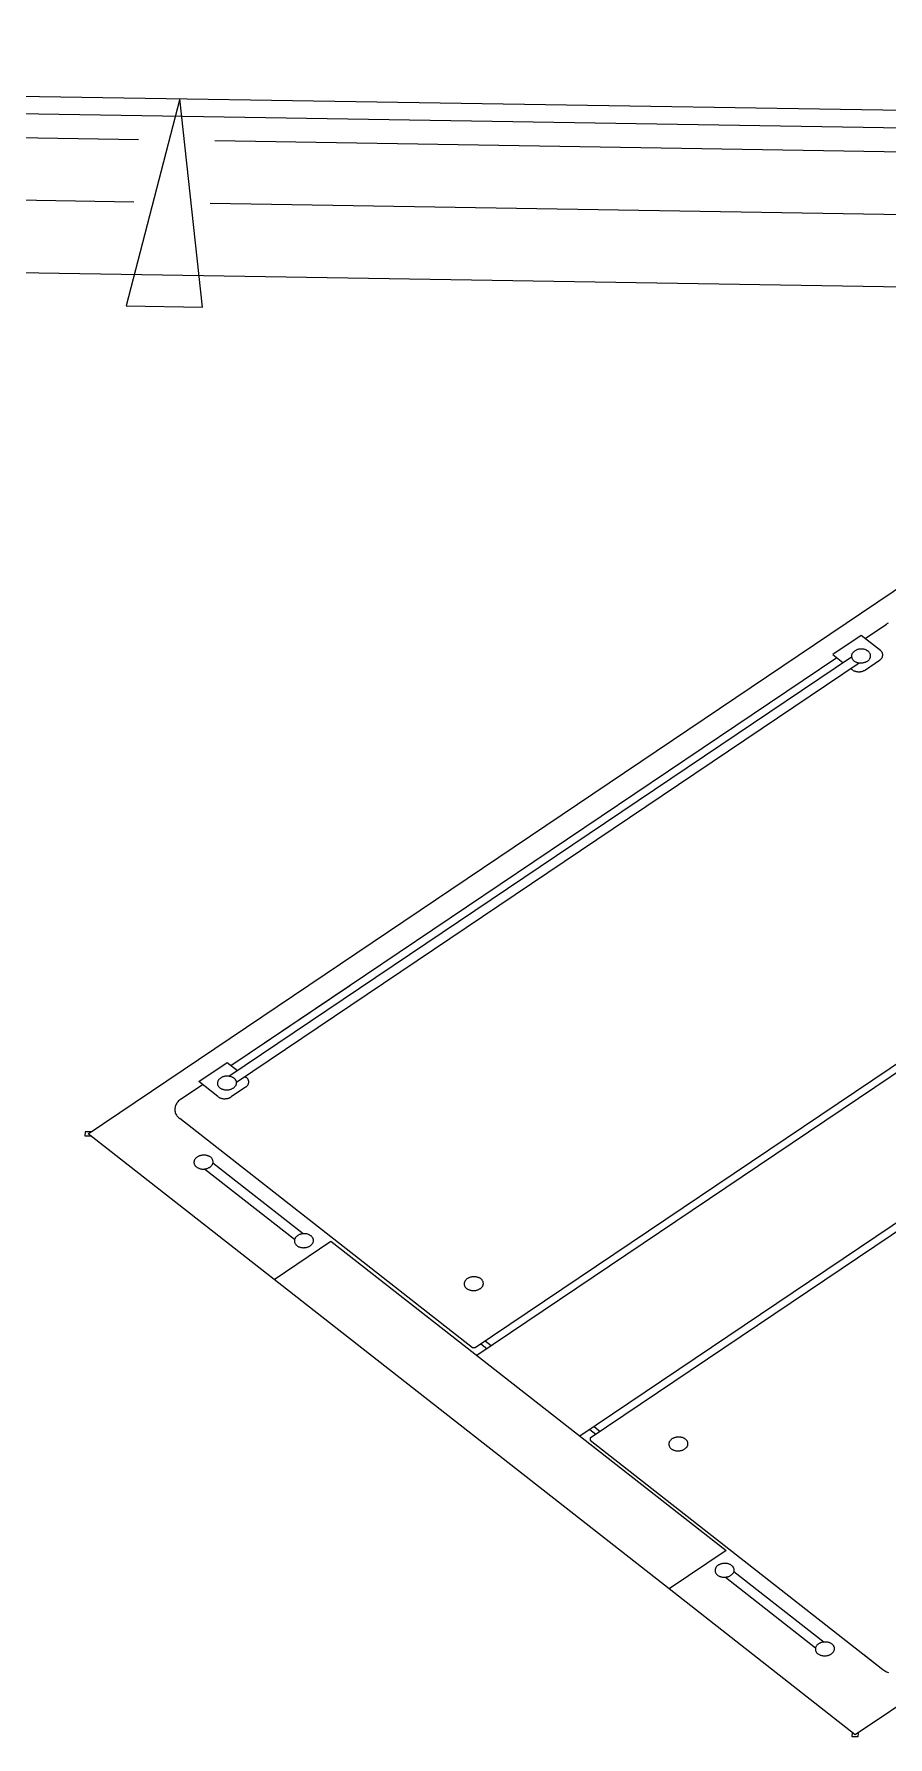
# Model space of a CAD drawing. Extents: x -68 to 264, y 51 to 115.
# Drawn here: x -30.766 to -30.263, y 86.461 to 87.465 of the extents above; entities that cross this region are included whole.
import ezdxf

# ---------------------------------------------------------------- set-up
doc = ezdxf.new("R2010")
doc.units = 0
doc.layers.get('0').update_dxf_attribs({"linetype": 'CONTINUOUS'})

msp = doc.modelspace()

# ---------------------------------------------------------------- linework, layer by layer
for p, q in [((-19.8589, 87.2532), (-33.0659, 87.465)), ((-32.3634, 87.4436), (-19.842, 87.2427)), ((-30.7047, 87.4027), (-32.0652, 87.4245)), ((-30.6804, 87.4268), (-30.7119, 87.3048)), ((-30.6669, 87.3041), (-30.6804, 87.4268)), ((-29.2991, 87.3801), (-30.6597, 87.402)), ((-30.7074, 87.366), (-32.068, 87.3878)), ((-30.6624, 87.3653), (-29.3017, 87.3434)), ((-20.7289, 87.163), (-32.209, 87.3472)), ((-30.7119, 87.3048), (-30.6669, 87.3041)), ((-30.7344, 86.8167), (-30.2317, 87.1554)), ((-30.2765, 87.1087), (-30.2639, 87.1172)), ((-30.2634, 87.1175), (-30.2639, 87.1172)), ((-30.2628, 87.1178), (-30.2634, 87.1175)), ((-30.2787, 87.1105), (-30.2955, 87.0992)), ((-30.2674, 87.1016), (-30.2787, 87.1105)), ((-30.6515, 86.8506), (-30.2844, 87.0979)), ((-30.6502, 86.857), (-30.2932, 87.0974)), ((-30.2955, 87.0992), (-30.2895, 87.0945)), ((-30.2844, 87.0987), (-30.2845, 87.0985)), ((-30.2845, 87.0985), (-30.2845, 87.0982)), ((-30.2845, 87.0982), (-30.2844, 87.0979)), ((-30.2843, 87.0992), (-30.2844, 87.099)), ((-30.2844, 87.099), (-30.2844, 87.0987)), ((-30.2844, 87.0979), (-30.2844, 87.0977)), ((-30.2844, 87.0977), (-30.2843, 87.0974)), ((-30.2842, 87.0995), (-30.2843, 87.0992)), ((-30.2843, 87.0974), (-30.2843, 87.0971)), ((-30.2843, 87.0971), (-30.2841, 87.0969)), ((-30.2841, 87.0998), (-30.2842, 87.0995)), ((-30.2839, 87.1), (-30.2841, 87.0998)), ((-30.2841, 87.0969), (-30.284, 87.0966)), ((-30.284, 87.0966), (-30.2838, 87.0964)), ((-30.2837, 87.1002), (-30.2839, 87.1)), ((-30.2838, 87.0964), (-30.2837, 87.0962)), ((-30.2836, 87.1005), (-30.2837, 87.1002)), ((-30.2837, 87.0962), (-30.2835, 87.0959)), ((-30.2833, 87.1007), (-30.2836, 87.1005)), ((-30.2835, 87.0959), (-30.2833, 87.0957)), ((-30.2831, 87.1009), (-30.2833, 87.1007)), ((-30.2833, 87.0957), (-30.283, 87.0955)), ((-30.2829, 87.1011), (-30.2831, 87.1009)), ((-30.283, 87.0955), (-30.2828, 87.0954)), ((-30.2826, 87.1013), (-30.2829, 87.1011)), ((-30.2823, 87.1015), (-30.2826, 87.1013)), ((-30.282, 87.1017), (-30.2823, 87.1015)), ((-30.2817, 87.1018), (-30.282, 87.1017)), ((-30.2814, 87.1019), (-30.2817, 87.1018)), ((-30.281, 87.1021), (-30.2814, 87.1019)), ((-30.2807, 87.1022), (-30.281, 87.1021)), ((-30.2804, 87.1023), (-30.2807, 87.1022)), ((-30.28, 87.1023), (-30.2804, 87.1023)), ((-30.2796, 87.1024), (-30.28, 87.1023)), ((-30.2793, 87.1024), (-30.2796, 87.1024)), ((-30.2789, 87.1024), (-30.2793, 87.1024)), ((-30.2785, 87.1024), (-30.2789, 87.1024)), ((-30.2782, 87.1024), (-30.2785, 87.1024)), ((-30.2778, 87.1024), (-30.2782, 87.1024)), ((-30.2774, 87.1023), (-30.2778, 87.1024)), ((-30.2771, 87.1023), (-30.2774, 87.1023)), ((-30.2767, 87.1022), (-30.2771, 87.1023)), ((-30.2764, 87.1021), (-30.2767, 87.1022)), ((-30.2761, 87.102), (-30.2764, 87.1021)), ((-30.2762, 87.0902), (-30.2679, 87.0959)), ((-30.2758, 87.1019), (-30.2761, 87.102)), ((-30.2755, 87.1017), (-30.2758, 87.1019)), ((-30.2752, 87.1015), (-30.2755, 87.1017)), ((-30.2749, 87.1014), (-30.2752, 87.1015)), ((-30.2751, 87.0954), (-30.2748, 87.0956)), ((-30.2746, 87.1012), (-30.2749, 87.1014)), ((-30.2748, 87.0956), (-30.2745, 87.0958)), ((-30.2744, 87.101), (-30.2746, 87.1012)), ((-30.2745, 87.0958), (-30.2743, 87.096)), ((-30.2742, 87.1008), (-30.2744, 87.101)), ((-30.2743, 87.096), (-30.2741, 87.0962)), ((-30.274, 87.1006), (-30.2742, 87.1008)), ((-30.2741, 87.0962), (-30.2739, 87.0965)), ((-30.2738, 87.1003), (-30.274, 87.1006)), ((-30.2739, 87.0965), (-30.2737, 87.0967)), ((-30.2737, 87.1001), (-30.2738, 87.1003)), ((-30.2735, 87.0998), (-30.2737, 87.1001)), ((-30.2737, 87.0967), (-30.2736, 87.097)), ((-30.2736, 87.097), (-30.2735, 87.0972)), ((-30.2734, 87.0996), (-30.2735, 87.0998)), ((-30.2735, 87.0972), (-30.2734, 87.0975)), ((-30.2733, 87.0993), (-30.2734, 87.0996)), ((-30.2734, 87.0975), (-30.2733, 87.0977)), ((-30.2733, 87.0991), (-30.2733, 87.0993)), ((-30.2732, 87.0988), (-30.2733, 87.0991)), ((-30.2733, 87.0977), (-30.2732, 87.098)), ((-30.2732, 87.0985), (-30.2732, 87.0988)), ((-30.2732, 87.0983), (-30.2732, 87.0985)), ((-30.2732, 87.098), (-30.2732, 87.0983)), ((-30.2679, 87.0959), (-30.2676, 87.0961)), ((-30.2676, 87.0961), (-30.2674, 87.0963)), ((-30.2672, 87.1015), (-30.2674, 87.1016)), ((-30.2674, 87.0963), (-30.2671, 87.0965)), ((-30.267, 87.1013), (-30.2672, 87.1015)), ((-30.2671, 87.0965), (-30.2669, 87.0967)), ((-30.2668, 87.101), (-30.267, 87.1013)), ((-30.2669, 87.0967), (-30.2668, 87.0969)), ((-30.2666, 87.1008), (-30.2668, 87.101)), ((-30.2668, 87.0969), (-30.2666, 87.0971)), ((-30.2665, 87.1006), (-30.2666, 87.1008)), ((-30.2666, 87.0971), (-30.2664, 87.0974)), ((-30.2663, 87.1004), (-30.2665, 87.1006)), ((-30.2664, 87.0974), (-30.2663, 87.0976)), ((-30.2662, 87.1001), (-30.2663, 87.1004)), ((-30.2663, 87.0976), (-30.2662, 87.0978)), ((-30.2661, 87.0999), (-30.2662, 87.1001)), ((-30.2662, 87.0978), (-30.2661, 87.0981)), ((-30.2661, 87.0996), (-30.2661, 87.0999)), ((-30.266, 87.0994), (-30.2661, 87.0996)), ((-30.2661, 87.0984), (-30.266, 87.0986)), ((-30.2661, 87.0981), (-30.2661, 87.0984)), ((-30.266, 87.0991), (-30.266, 87.0994)), ((-30.266, 87.0989), (-30.266, 87.0991)), ((-30.266, 87.0986), (-30.266, 87.0989)), ((-30.6469, 86.8471), (-30.2799, 87.0943)), ((-30.2849, 87.0909), (-30.2842, 87.0904)), ((-30.2842, 87.0904), (-30.2839, 87.0902)), ((-30.2839, 87.0902), (-30.2837, 87.09)), ((-30.2837, 87.09), (-30.2834, 87.0899)), ((-30.2834, 87.0899), (-30.2831, 87.0897)), ((-30.2831, 87.0897), (-30.2828, 87.0896)), ((-30.2828, 87.0954), (-30.2825, 87.0952)), ((-30.2828, 87.0896), (-30.2825, 87.0895)), ((-30.2825, 87.0952), (-30.2822, 87.095)), ((-30.2825, 87.0895), (-30.2822, 87.0894)), ((-30.2822, 87.095), (-30.2819, 87.0949)), ((-30.2822, 87.0894), (-30.2819, 87.0893)), ((-30.2819, 87.0949), (-30.2816, 87.0947)), ((-30.2819, 87.0893), (-30.2815, 87.0892)), ((-30.2816, 87.0947), (-30.2813, 87.0946)), ((-30.2815, 87.0892), (-30.2812, 87.0892)), ((-30.2813, 87.0946), (-30.2809, 87.0945)), ((-30.2812, 87.0892), (-30.2808, 87.0891)), ((-30.2809, 87.0945), (-30.2806, 87.0944)), ((-30.2808, 87.0891), (-30.2805, 87.0891)), ((-30.2806, 87.0944), (-30.2802, 87.0944)), ((-30.2805, 87.0891), (-30.2801, 87.0891)), ((-30.2802, 87.0944), (-30.2799, 87.0943)), ((-30.2801, 87.0891), (-30.2798, 87.0891)), ((-30.2799, 87.0943), (-30.2795, 87.0943)), ((-30.2798, 87.0891), (-30.2794, 87.0891)), ((-30.2795, 87.0943), (-30.2791, 87.0943)), ((-30.2794, 87.0891), (-30.2791, 87.0892)), ((-30.2791, 87.0943), (-30.2788, 87.0943)), ((-30.2791, 87.0892), (-30.2787, 87.0892)), ((-30.2788, 87.0943), (-30.2784, 87.0943)), ((-30.2787, 87.0892), (-30.2784, 87.0893)), ((-30.2784, 87.0943), (-30.278, 87.0943)), ((-30.2784, 87.0893), (-30.278, 87.0894)), ((-30.278, 87.0943), (-30.2777, 87.0944)), ((-30.278, 87.0894), (-30.2777, 87.0895)), ((-30.2777, 87.0944), (-30.2773, 87.0945)), ((-30.2777, 87.0895), (-30.2774, 87.0896)), ((-30.2774, 87.0896), (-30.2771, 87.0898)), ((-30.2773, 87.0945), (-30.277, 87.0946)), ((-30.2771, 87.0898), (-30.2768, 87.0899)), ((-30.277, 87.0946), (-30.2766, 87.0947)), ((-30.2768, 87.0899), (-30.2765, 87.0901)), ((-30.2766, 87.0947), (-30.2763, 87.0948)), ((-30.2765, 87.0901), (-30.2762, 87.0902)), ((-30.2763, 87.0948), (-30.276, 87.0949)), ((-30.276, 87.0949), (-30.2756, 87.0951)), ((-30.2756, 87.0951), (-30.2753, 87.0952)), ((-30.2753, 87.0952), (-30.2751, 87.0954)), ((-30.0756, 86.9807), (-30.5063, 86.6904)), ((-30.0695, 86.9796), (-30.5052, 86.6859)), ((-30.0088, 86.9321), (-30.4445, 86.6384)), ((-30.0077, 86.9276), (-30.4384, 86.6373)), ((-30.6502, 86.857), (-30.5802, 86.9041)), ((-30.6692, 86.8474), (-30.6525, 86.8587)), ((-30.6525, 86.8587), (-30.6464, 86.854)), ((-30.6795, 86.8372), (-30.667, 86.8457)), ((-30.6579, 86.8386), (-30.6692, 86.8474)), ((-30.6581, 86.8469), (-30.6582, 86.8467)), ((-30.6582, 86.8467), (-30.6582, 86.8464)), ((-30.6582, 86.8464), (-30.6582, 86.8461)), ((-30.6582, 86.8461), (-30.6581, 86.8459)), ((-30.658, 86.8475), (-30.6581, 86.8472)), ((-30.6581, 86.8472), (-30.6581, 86.8469)), ((-30.6581, 86.8459), (-30.6581, 86.8456)), ((-30.6581, 86.8456), (-30.658, 86.8454)), ((-30.6579, 86.8477), (-30.658, 86.8475)), ((-30.658, 86.8454), (-30.6579, 86.8451)), ((-30.6578, 86.848), (-30.6579, 86.8477)), ((-30.6579, 86.8451), (-30.6577, 86.8449)), ((-30.6576, 86.8482), (-30.6578, 86.848)), ((-30.6577, 86.8449), (-30.6576, 86.8446)), ((-30.6575, 86.8485), (-30.6576, 86.8482)), ((-30.6576, 86.8446), (-30.6574, 86.8444)), ((-30.6573, 86.8487), (-30.6575, 86.8485)), ((-30.6571, 86.8489), (-30.6573, 86.8487)), ((-30.6568, 86.8491), (-30.6571, 86.8489)), ((-30.6566, 86.8493), (-30.6568, 86.8491)), ((-30.6563, 86.8495), (-30.6566, 86.8493)), ((-30.656, 86.8497), (-30.6563, 86.8495)), ((-30.6557, 86.8499), (-30.656, 86.8497)), ((-30.6554, 86.85), (-30.6557, 86.8499)), ((-30.6551, 86.8502), (-30.6554, 86.85)), ((-30.6548, 86.8503), (-30.6551, 86.8502)), ((-30.6544, 86.8504), (-30.6548, 86.8503)), ((-30.6541, 86.8505), (-30.6544, 86.8504)), ((-30.6537, 86.8506), (-30.6541, 86.8505)), ((-30.6534, 86.8506), (-30.6537, 86.8506)), ((-30.653, 86.8506), (-30.6534, 86.8506)), ((-30.6526, 86.8507), (-30.653, 86.8506)), ((-30.6522, 86.8507), (-30.6526, 86.8507)), ((-30.6519, 86.8507), (-30.6522, 86.8507)), ((-30.6515, 86.8506), (-30.6519, 86.8507)), ((-30.6512, 86.8506), (-30.6515, 86.8506)), ((-30.6508, 86.8505), (-30.6512, 86.8506)), ((-30.6505, 86.8504), (-30.6508, 86.8505)), ((-30.6501, 86.8503), (-30.6505, 86.8504)), ((-30.6498, 86.8502), (-30.6501, 86.8503)), ((-30.6495, 86.8501), (-30.6498, 86.8502)), ((-30.6492, 86.8499), (-30.6495, 86.8501)), ((-30.6489, 86.8498), (-30.6492, 86.8499)), ((-30.6486, 86.8496), (-30.6489, 86.8498)), ((-30.6484, 86.8494), (-30.6486, 86.8496)), ((-30.6481, 86.8492), (-30.6484, 86.8494)), ((-30.6479, 86.849), (-30.6481, 86.8492)), ((-30.6477, 86.8488), (-30.6479, 86.849)), ((-30.6478, 86.8445), (-30.6476, 86.8447)), ((-30.6475, 86.8486), (-30.6477, 86.8488)), ((-30.6476, 86.8447), (-30.6475, 86.8449)), ((-30.6474, 86.8483), (-30.6475, 86.8486)), ((-30.6475, 86.8449), (-30.6473, 86.8452)), ((-30.6472, 86.8481), (-30.6474, 86.8483)), ((-30.6473, 86.8452), (-30.6472, 86.8454)), ((-30.6471, 86.8478), (-30.6472, 86.8481)), ((-30.6472, 86.8454), (-30.6471, 86.8457)), ((-30.647, 86.8476), (-30.6471, 86.8478)), ((-30.6471, 86.8457), (-30.647, 86.846)), ((-30.647, 86.8473), (-30.647, 86.8476)), ((-30.6469, 86.847), (-30.647, 86.8473)), ((-30.647, 86.8462), (-30.6469, 86.8465)), ((-30.647, 86.846), (-30.647, 86.8462)), ((-30.6469, 86.8468), (-30.6469, 86.847)), ((-30.6469, 86.8465), (-30.6469, 86.8468)), ((-30.6419, 86.8505), (-30.6412, 86.8499)), ((-30.6409, 86.8497), (-30.6412, 86.8499)), ((-30.6411, 86.8445), (-30.6409, 86.8447)), ((-30.6407, 86.8495), (-30.6409, 86.8497)), ((-30.6409, 86.8447), (-30.6407, 86.8449)), ((-30.6405, 86.8493), (-30.6407, 86.8495)), ((-30.6407, 86.8449), (-30.6405, 86.8451)), ((-30.6403, 86.8491), (-30.6405, 86.8493)), ((-30.6405, 86.8451), (-30.6403, 86.8453)), ((-30.6402, 86.8488), (-30.6403, 86.8491)), ((-30.6403, 86.8453), (-30.6402, 86.8456)), ((-30.6401, 86.8486), (-30.6402, 86.8488)), ((-30.6402, 86.8456), (-30.64, 86.8458)), ((-30.6399, 86.8483), (-30.6401, 86.8486)), ((-30.64, 86.8458), (-30.6399, 86.8461)), ((-30.6399, 86.8481), (-30.6399, 86.8483)), ((-30.6398, 86.8479), (-30.6399, 86.8481)), ((-30.6399, 86.8461), (-30.6398, 86.8463)), ((-30.6397, 86.8476), (-30.6398, 86.8479)), ((-30.6398, 86.8466), (-30.6397, 86.8468)), ((-30.6398, 86.8463), (-30.6398, 86.8466)), ((-30.6397, 86.8473), (-30.6397, 86.8476)), ((-30.6397, 86.8471), (-30.6397, 86.8473)), ((-30.6397, 86.8468), (-30.6397, 86.8471)), ((-30.6821, 86.8347), (-30.6824, 86.8342)), ((-30.6818, 86.8352), (-30.6821, 86.8347)), ((-30.6814, 86.8356), (-30.6818, 86.8352)), ((-30.681, 86.836), (-30.6814, 86.8356)), ((-30.6805, 86.8364), (-30.681, 86.836)), ((-30.68, 86.8368), (-30.6805, 86.8364)), ((-30.6795, 86.8372), (-30.68, 86.8368)), ((-30.6579, 86.8386), (-30.6577, 86.8384)), ((-30.6577, 86.8384), (-30.6574, 86.8382)), ((-30.6574, 86.8444), (-30.6572, 86.8442)), ((-30.6574, 86.8382), (-30.6571, 86.8381)), ((-30.6572, 86.8442), (-30.657, 86.844)), ((-30.6571, 86.8381), (-30.6569, 86.8379)), ((-30.657, 86.844), (-30.6567, 86.8438)), ((-30.6569, 86.8379), (-30.6565, 86.8378)), ((-30.6567, 86.8438), (-30.6565, 86.8436)), ((-30.6565, 86.8436), (-30.6562, 86.8434)), ((-30.6565, 86.8378), (-30.6562, 86.8377)), ((-30.6562, 86.8434), (-30.6559, 86.8432)), ((-30.6562, 86.8377), (-30.6559, 86.8376)), ((-30.6559, 86.8432), (-30.6556, 86.8431)), ((-30.6559, 86.8376), (-30.6556, 86.8375)), ((-30.6556, 86.8431), (-30.6553, 86.843)), ((-30.6556, 86.8375), (-30.6552, 86.8374)), ((-30.6553, 86.843), (-30.655, 86.8429)), ((-30.6552, 86.8374), (-30.6549, 86.8374)), ((-30.655, 86.8429), (-30.6546, 86.8428)), ((-30.6549, 86.8374), (-30.6546, 86.8373)), ((-30.6546, 86.8428), (-30.6543, 86.8427)), ((-30.6546, 86.8373), (-30.6542, 86.8373)), ((-30.6543, 86.8427), (-30.6539, 86.8426)), ((-30.6542, 86.8373), (-30.6539, 86.8373)), ((-30.6539, 86.8426), (-30.6536, 86.8426)), ((-30.6539, 86.8373), (-30.6535, 86.8373)), ((-30.6536, 86.8426), (-30.6532, 86.8425)), ((-30.6535, 86.8373), (-30.6531, 86.8374)), ((-30.6532, 86.8425), (-30.6528, 86.8425)), ((-30.6531, 86.8374), (-30.6528, 86.8374)), ((-30.6528, 86.8425), (-30.6525, 86.8425)), ((-30.6528, 86.8374), (-30.6524, 86.8375)), ((-30.6525, 86.8425), (-30.6521, 86.8425)), ((-30.6524, 86.8375), (-30.6521, 86.8375)), ((-30.6521, 86.8425), (-30.6517, 86.8426)), ((-30.6521, 86.8375), (-30.6518, 86.8376)), ((-30.6518, 86.8376), (-30.6514, 86.8377)), ((-30.6517, 86.8426), (-30.6514, 86.8426)), ((-30.6514, 86.8426), (-30.651, 86.8427)), ((-30.6514, 86.8377), (-30.6511, 86.8378)), ((-30.6511, 86.8378), (-30.6508, 86.838)), ((-30.651, 86.8427), (-30.6507, 86.8428)), ((-30.6508, 86.838), (-30.6505, 86.8381)), ((-30.6507, 86.8428), (-30.6503, 86.8429)), ((-30.6505, 86.8381), (-30.6502, 86.8383)), ((-30.6503, 86.8429), (-30.65, 86.843)), ((-30.6502, 86.8383), (-30.65, 86.8385)), ((-30.6416, 86.8441), (-30.65, 86.8385)), ((-30.65, 86.843), (-30.6497, 86.8431)), ((-30.6497, 86.8431), (-30.6494, 86.8433)), ((-30.6494, 86.8433), (-30.6491, 86.8435)), ((-30.6491, 86.8435), (-30.6488, 86.8436)), ((-30.6488, 86.8436), (-30.6485, 86.8438)), ((-30.6485, 86.8438), (-30.6483, 86.844)), ((-30.6483, 86.844), (-30.648, 86.8442)), ((-30.648, 86.8442), (-30.6478, 86.8445)), ((-30.6416, 86.8441), (-30.6413, 86.8443)), ((-30.6413, 86.8443), (-30.6411, 86.8445)), ((-30.6832, 86.8317), (-30.6833, 86.8312)), ((-30.6833, 86.8312), (-30.6833, 86.8307)), ((-30.6833, 86.8307), (-30.6832, 86.8302)), ((-30.6831, 86.8322), (-30.6832, 86.8317)), ((-30.6832, 86.8302), (-30.6831, 86.8297)), ((-30.683, 86.8327), (-30.6831, 86.8322)), ((-30.6831, 86.8297), (-30.683, 86.8292)), ((-30.6828, 86.8332), (-30.683, 86.8327)), ((-30.683, 86.8292), (-30.6828, 86.8287)), ((-30.6826, 86.8337), (-30.6828, 86.8332)), ((-30.6828, 86.8287), (-30.6826, 86.8282)), ((-30.6824, 86.8342), (-30.6826, 86.8337)), ((-30.6826, 86.8282), (-30.6823, 86.8277)), ((-30.6823, 86.8277), (-30.682, 86.8273)), ((-30.682, 86.8273), (-30.6816, 86.8268)), ((-30.6816, 86.8268), (-30.6813, 86.8264)), ((-30.6813, 86.8264), (-30.6808, 86.826)), ((-30.6808, 86.826), (-30.6804, 86.8256)), ((-30.5079, 86.6904), (-30.6804, 86.8256)), ((-30.736, 86.8179), (-30.7362, 86.8155)), ((-30.7362, 86.8155), (-30.7328, 86.8154)), ((-30.7326, 86.8179), (-30.736, 86.8179)), ((-30.6248, 86.7308), (-30.7344, 86.8167)), ((-30.6719, 86.8003), (-30.672, 86.8001)), ((-30.672, 86.8001), (-30.672, 86.7998)), ((-30.672, 86.7998), (-30.672, 86.7995)), ((-30.672, 86.7995), (-30.6719, 86.7993)), ((-30.6718, 86.8009), (-30.6719, 86.8006)), ((-30.6719, 86.8006), (-30.6719, 86.8003)), ((-30.6719, 86.7993), (-30.6719, 86.799)), ((-30.6719, 86.799), (-30.6718, 86.7987)), ((-30.6717, 86.8011), (-30.6718, 86.8009)), ((-30.6718, 86.7987), (-30.6717, 86.7985)), ((-30.6716, 86.8014), (-30.6717, 86.8011)), ((-30.6717, 86.7985), (-30.6715, 86.7982)), ((-30.6714, 86.8016), (-30.6716, 86.8014)), ((-30.6715, 86.7982), (-30.6714, 86.798)), ((-30.6713, 86.8019), (-30.6714, 86.8016)), ((-30.6714, 86.798), (-30.6712, 86.7978)), ((-30.6711, 86.8021), (-30.6713, 86.8019)), ((-30.6712, 86.7978), (-30.671, 86.7976)), ((-30.6708, 86.8023), (-30.6711, 86.8021)), ((-30.671, 86.7976), (-30.6708, 86.7973)), ((-30.6706, 86.8025), (-30.6708, 86.8023)), ((-30.6708, 86.7973), (-30.6705, 86.7972)), ((-30.6704, 86.8027), (-30.6706, 86.8025)), ((-30.6705, 86.7972), (-30.6703, 86.797)), ((-30.6701, 86.8029), (-30.6704, 86.8027)), ((-30.6703, 86.797), (-30.67, 86.7968)), ((-30.6698, 86.8031), (-30.6701, 86.8029)), ((-30.67, 86.7968), (-30.6697, 86.7966)), ((-30.6695, 86.8033), (-30.6698, 86.8031)), ((-30.6697, 86.7966), (-30.6694, 86.7965)), ((-30.6692, 86.8034), (-30.6695, 86.8033)), ((-30.6694, 86.7965), (-30.6691, 86.7964)), ((-30.6689, 86.8036), (-30.6692, 86.8034)), ((-30.6691, 86.7964), (-30.6688, 86.7962)), ((-30.6686, 86.8037), (-30.6689, 86.8036)), ((-30.6688, 86.7962), (-30.6684, 86.7961)), ((-30.6682, 86.8038), (-30.6686, 86.8037)), ((-30.6684, 86.7961), (-30.6681, 86.7961)), ((-30.6679, 86.8039), (-30.6682, 86.8038)), ((-30.6681, 86.7961), (-30.6677, 86.796)), ((-30.6675, 86.8039), (-30.6679, 86.8039)), ((-30.6677, 86.796), (-30.6674, 86.7959)), ((-30.6671, 86.804), (-30.6675, 86.8039)), ((-30.6674, 86.7959), (-30.667, 86.7959)), ((-30.6668, 86.804), (-30.6671, 86.804)), ((-30.667, 86.7959), (-30.6666, 86.7959)), ((-30.6664, 86.8041), (-30.6668, 86.804)), ((-30.6666, 86.7959), (-30.6663, 86.7959)), ((-30.666, 86.8041), (-30.6664, 86.8041)), ((-30.6663, 86.7959), (-30.6659, 86.7959)), ((-30.6657, 86.804), (-30.666, 86.8041)), ((-30.6659, 86.7959), (-30.6655, 86.796)), ((-30.6127, 86.7543), (-30.6658, 86.7959)), ((-30.6653, 86.804), (-30.6657, 86.804)), ((-30.6655, 86.796), (-30.6652, 86.796)), ((-30.6649, 86.804), (-30.6653, 86.804)), ((-30.6652, 86.796), (-30.6648, 86.7961)), ((-30.6646, 86.8039), (-30.6649, 86.804)), ((-30.6648, 86.7961), (-30.6645, 86.7962)), ((-30.6642, 86.8038), (-30.6646, 86.8039)), ((-30.6645, 86.7962), (-30.6641, 86.7963)), ((-30.6639, 86.8037), (-30.6642, 86.8038)), ((-30.6641, 86.7963), (-30.6638, 86.7964)), ((-30.6636, 86.8036), (-30.6639, 86.8037)), ((-30.6638, 86.7964), (-30.6635, 86.7965)), ((-30.6633, 86.8035), (-30.6636, 86.8036)), ((-30.6635, 86.7965), (-30.6632, 86.7967)), ((-30.663, 86.8033), (-30.6633, 86.8035)), ((-30.6632, 86.7967), (-30.6629, 86.7968)), ((-30.6627, 86.8032), (-30.663, 86.8033)), ((-30.6629, 86.7968), (-30.6626, 86.797)), ((-30.6624, 86.803), (-30.6627, 86.8032)), ((-30.6626, 86.797), (-30.6623, 86.7972)), ((-30.6621, 86.8028), (-30.6624, 86.803)), ((-30.6623, 86.7972), (-30.6621, 86.7974)), ((-30.6619, 86.8026), (-30.6621, 86.8028)), ((-30.6621, 86.7974), (-30.6618, 86.7976)), ((-30.6617, 86.8024), (-30.6619, 86.8026)), ((-30.6618, 86.7976), (-30.6616, 86.7979)), ((-30.6615, 86.8022), (-30.6617, 86.8024)), ((-30.6616, 86.7979), (-30.6614, 86.7981)), ((-30.6613, 86.8019), (-30.6615, 86.8022)), ((-30.6614, 86.7981), (-30.6613, 86.7983)), ((-30.6612, 86.8017), (-30.6613, 86.8019)), ((-30.6613, 86.7983), (-30.6611, 86.7986)), ((-30.661, 86.8015), (-30.6612, 86.8017)), ((-30.6611, 86.7986), (-30.661, 86.7988)), ((-30.6609, 86.8012), (-30.661, 86.8015)), ((-30.661, 86.7988), (-30.6609, 86.7991)), ((-30.6608, 86.8009), (-30.6609, 86.8012)), ((-30.6609, 86.7991), (-30.6608, 86.7994)), ((-30.6608, 86.8007), (-30.6608, 86.8009)), ((-30.6607, 86.8004), (-30.6608, 86.8007)), ((-30.6608, 86.7994), (-30.6607, 86.7996)), ((-30.6077, 86.7577), (-30.6608, 86.7993)), ((-30.6607, 86.8002), (-30.6607, 86.8004)), ((-30.6607, 86.7999), (-30.6607, 86.8002)), ((-30.6607, 86.7996), (-30.6607, 86.7999)), ((-29.7795, 86.8013), (-30.2823, 86.4623)), ((-30.6127, 86.7543), (-30.6128, 86.754)), ((-30.6126, 86.7548), (-30.6127, 86.7545)), ((-30.6127, 86.7545), (-30.6127, 86.7543)), ((-30.6124, 86.755), (-30.6126, 86.7548)), ((-30.6123, 86.7553), (-30.6124, 86.755)), ((-30.6121, 86.7555), (-30.6123, 86.7553)), ((-30.6119, 86.7558), (-30.6121, 86.7555)), ((-30.6117, 86.756), (-30.6119, 86.7558)), ((-30.6115, 86.7562), (-30.6117, 86.756)), ((-30.6112, 86.7564), (-30.6115, 86.7562)), ((-30.611, 86.7566), (-30.6112, 86.7564)), ((-30.6107, 86.7568), (-30.611, 86.7566)), ((-30.6104, 86.7569), (-30.6107, 86.7568)), ((-30.6101, 86.7571), (-30.6104, 86.7569)), ((-30.6098, 86.7572), (-30.6101, 86.7571)), ((-30.6094, 86.7573), (-30.6098, 86.7572)), ((-30.6091, 86.7574), (-30.6094, 86.7573)), ((-30.6087, 86.7575), (-30.6091, 86.7574)), ((-30.6084, 86.7576), (-30.6087, 86.7575)), ((-30.608, 86.7577), (-30.6084, 86.7576)), ((-30.6076, 86.7577), (-30.608, 86.7577)), ((-30.6073, 86.7577), (-30.6076, 86.7577)), ((-30.6069, 86.7577), (-30.6073, 86.7577)), ((-30.6065, 86.7577), (-30.6069, 86.7577)), ((-30.6062, 86.7577), (-30.6065, 86.7577)), ((-30.6058, 86.7576), (-30.6062, 86.7577)), ((-30.6055, 86.7576), (-30.6058, 86.7576)), ((-30.6051, 86.7575), (-30.6055, 86.7576)), ((-30.6048, 86.7574), (-30.6051, 86.7575)), ((-30.6044, 86.7573), (-30.6048, 86.7574)), ((-30.6041, 86.7571), (-30.6044, 86.7573)), ((-30.6038, 86.757), (-30.6041, 86.7571)), ((-30.6035, 86.7568), (-30.6038, 86.757)), ((-30.6033, 86.7566), (-30.6035, 86.7568)), ((-30.603, 86.7565), (-30.6033, 86.7566)), ((-30.6028, 86.7563), (-30.603, 86.7565)), ((-30.6026, 86.756), (-30.6028, 86.7563)), ((-30.6024, 86.7558), (-30.6026, 86.756)), ((-30.6022, 86.7556), (-30.6024, 86.7558)), ((-30.602, 86.7554), (-30.6022, 86.7556)), ((-30.6019, 86.7551), (-30.602, 86.7554)), ((-30.6018, 86.7549), (-30.6019, 86.7551)), ((-30.6017, 86.7546), (-30.6018, 86.7549)), ((-30.6016, 86.7543), (-30.6017, 86.7546)), ((-30.6016, 86.7541), (-30.6016, 86.7543)), ((-30.6248, 86.7308), (-30.5913, 86.7534)), ((-30.6128, 86.754), (-30.6128, 86.7537)), ((-30.6128, 86.7537), (-30.6128, 86.7535)), ((-30.6128, 86.7535), (-30.6128, 86.7532)), ((-30.6128, 86.7532), (-30.6128, 86.7529)), ((-30.6128, 86.7529), (-30.6127, 86.7527)), ((-30.6127, 86.7527), (-30.6126, 86.7524)), ((-30.6126, 86.7524), (-30.6125, 86.7522)), ((-30.6125, 86.7522), (-30.6124, 86.7519)), ((-30.6124, 86.7519), (-30.6122, 86.7517)), ((-30.6122, 86.7517), (-30.612, 86.7514)), ((-30.612, 86.7514), (-30.6119, 86.7512)), ((-30.6119, 86.7512), (-30.6116, 86.751)), ((-30.6116, 86.751), (-30.6114, 86.7508)), ((-30.6114, 86.7508), (-30.6111, 86.7506)), ((-30.6111, 86.7506), (-30.6109, 86.7504)), ((-30.6109, 86.7504), (-30.6106, 86.7503)), ((-30.6106, 86.7503), (-30.6103, 86.7501)), ((-30.6103, 86.7501), (-30.61, 86.75)), ((-30.61, 86.75), (-30.6096, 86.7499)), ((-30.6096, 86.7499), (-30.6093, 86.7498)), ((-30.6093, 86.7498), (-30.6089, 86.7497)), ((-30.6089, 86.7497), (-30.6086, 86.7496)), ((-30.6086, 86.7496), (-30.6082, 86.7496)), ((-30.6082, 86.7496), (-30.6079, 86.7496)), ((-30.6079, 86.7496), (-30.6075, 86.7495)), ((-30.6075, 86.7495), (-30.6071, 86.7495)), ((-30.6071, 86.7495), (-30.6068, 86.7496)), ((-30.6068, 86.7496), (-30.6064, 86.7496)), ((-30.6064, 86.7496), (-30.606, 86.7497)), ((-30.606, 86.7497), (-30.6057, 86.7497)), ((-30.6057, 86.7497), (-30.6053, 86.7498)), ((-30.6053, 86.7498), (-30.605, 86.7499)), ((-30.605, 86.7499), (-30.6046, 86.75)), ((-30.6046, 86.75), (-30.6043, 86.7502)), ((-30.6043, 86.7502), (-30.604, 86.7503)), ((-30.604, 86.7503), (-30.6037, 86.7505)), ((-30.6037, 86.7505), (-30.6034, 86.7507)), ((-30.6034, 86.7507), (-30.6032, 86.7509)), ((-30.6032, 86.7509), (-30.6029, 86.7511)), ((-30.6029, 86.7511), (-30.6027, 86.7513)), ((-30.6027, 86.7513), (-30.6025, 86.7515)), ((-30.6025, 86.7515), (-30.6023, 86.7517)), ((-30.6023, 86.7517), (-30.6021, 86.752)), ((-30.6021, 86.752), (-30.602, 86.7522)), ((-30.602, 86.7522), (-30.6018, 86.7525)), ((-30.6018, 86.7525), (-30.6017, 86.7527)), ((-30.6017, 86.753), (-30.6016, 86.7533)), ((-30.6017, 86.7527), (-30.6017, 86.753)), ((-30.6016, 86.7538), (-30.6016, 86.7541)), ((-30.6016, 86.7535), (-30.6016, 86.7538)), ((-30.6016, 86.7533), (-30.6016, 86.7535)), ((-30.5913, 86.7534), (-30.3584, 86.5709)), ((-30.392, 86.5483), (-30.6248, 86.7308)), ((-30.5126, 86.7289), (-30.5127, 86.7287)), ((-30.5127, 86.7287), (-30.5127, 86.7284)), ((-30.5127, 86.7284), (-30.5127, 86.7281)), ((-30.5127, 86.7281), (-30.5127, 86.7279)), ((-30.5127, 86.7279), (-30.5127, 86.7276)), ((-30.5127, 86.7276), (-30.5126, 86.7273)), ((-30.5125, 86.7292), (-30.5126, 86.7289)), ((-30.5126, 86.7273), (-30.5125, 86.7271)), ((-30.5124, 86.7295), (-30.5125, 86.7292)), ((-30.5125, 86.7271), (-30.5124, 86.7268)), ((-30.5123, 86.7297), (-30.5124, 86.7295)), ((-30.5124, 86.7268), (-30.5123, 86.7266)), ((-30.5122, 86.73), (-30.5123, 86.7297)), ((-30.5123, 86.7266), (-30.5121, 86.7263)), ((-30.512, 86.7302), (-30.5122, 86.73)), ((-30.5121, 86.7263), (-30.5119, 86.7261)), ((-30.5118, 86.7304), (-30.512, 86.7302)), ((-30.5119, 86.7261), (-30.5117, 86.7259)), ((-30.5116, 86.7307), (-30.5118, 86.7304)), ((-30.5117, 86.7259), (-30.5115, 86.7257)), ((-30.5114, 86.7309), (-30.5116, 86.7307)), ((-30.5115, 86.7257), (-30.5113, 86.7255)), ((-30.5111, 86.7311), (-30.5114, 86.7309)), ((-30.5113, 86.7255), (-30.511, 86.7253)), ((-30.5108, 86.7313), (-30.5111, 86.7311)), ((-30.511, 86.7253), (-30.5107, 86.7251)), ((-30.5106, 86.7314), (-30.5108, 86.7313)), ((-30.5107, 86.7251), (-30.5105, 86.725)), ((-30.5103, 86.7316), (-30.5106, 86.7314)), ((-30.5105, 86.725), (-30.5101, 86.7248)), ((-30.51, 86.7318), (-30.5103, 86.7316)), ((-30.5101, 86.7248), (-30.5098, 86.7247)), ((-30.5096, 86.7319), (-30.51, 86.7318)), ((-30.5098, 86.7247), (-30.5095, 86.7246)), ((-30.5093, 86.732), (-30.5096, 86.7319)), ((-30.5095, 86.7246), (-30.5092, 86.7245)), ((-30.509, 86.7321), (-30.5093, 86.732)), ((-30.5092, 86.7245), (-30.5088, 86.7244)), ((-30.5086, 86.7322), (-30.509, 86.7321)), ((-30.5088, 86.7244), (-30.5085, 86.7243)), ((-30.5082, 86.7323), (-30.5086, 86.7322)), ((-30.5085, 86.7243), (-30.5081, 86.7243)), ((-30.5079, 86.7323), (-30.5082, 86.7323)), ((-30.5081, 86.7243), (-30.5077, 86.7242)), ((-30.5075, 86.7324), (-30.5079, 86.7323)), ((-30.5077, 86.7242), (-30.5074, 86.7242)), ((-30.5071, 86.7324), (-30.5075, 86.7324)), ((-30.5074, 86.7242), (-30.507, 86.7242)), ((-30.5068, 86.7324), (-30.5071, 86.7324)), ((-30.507, 86.7242), (-30.5066, 86.7242)), ((-30.5064, 86.7324), (-30.5068, 86.7324)), ((-30.5066, 86.7242), (-30.5063, 86.7243)), ((-30.506, 86.7323), (-30.5064, 86.7324)), ((-30.5063, 86.7243), (-30.5059, 86.7243)), ((-30.5057, 86.7323), (-30.506, 86.7323)), ((-30.5059, 86.7243), (-30.5055, 86.7244)), ((-30.5053, 86.7322), (-30.5057, 86.7323)), ((-30.5055, 86.7244), (-30.5052, 86.7245)), ((-30.505, 86.7321), (-30.5053, 86.7322)), ((-30.5052, 86.7245), (-30.5049, 86.7246)), ((-30.5046, 86.732), (-30.505, 86.7321)), ((-30.5049, 86.7246), (-30.5045, 86.7247)), ((-30.5043, 86.7319), (-30.5046, 86.732)), ((-30.5045, 86.7247), (-30.5042, 86.7249)), ((-30.504, 86.7318), (-30.5043, 86.7319)), ((-30.5042, 86.7249), (-30.5039, 86.725)), ((-30.5037, 86.7317), (-30.504, 86.7318)), ((-30.5039, 86.725), (-30.5036, 86.7252)), ((-30.5034, 86.7315), (-30.5037, 86.7317)), ((-30.5036, 86.7252), (-30.5033, 86.7254)), ((-30.5031, 86.7313), (-30.5034, 86.7315)), ((-30.5033, 86.7254), (-30.503, 86.7255)), ((-30.5029, 86.7311), (-30.5031, 86.7313)), ((-30.503, 86.7255), (-30.5028, 86.7258)), ((-30.5026, 86.7309), (-30.5029, 86.7311)), ((-30.5028, 86.7258), (-30.5026, 86.726)), ((-30.5024, 86.7307), (-30.5026, 86.7309)), ((-30.5026, 86.726), (-30.5024, 86.7262)), ((-30.5022, 86.7305), (-30.5024, 86.7307)), ((-30.5024, 86.7262), (-30.5022, 86.7264)), ((-30.5021, 86.7303), (-30.5022, 86.7305)), ((-30.5022, 86.7264), (-30.502, 86.7267)), ((-30.5019, 86.73), (-30.5021, 86.7303)), ((-30.502, 86.7267), (-30.5018, 86.7269)), ((-30.5018, 86.7298), (-30.5019, 86.73)), ((-30.5016, 86.7295), (-30.5018, 86.7298)), ((-30.5018, 86.7269), (-30.5017, 86.7272)), ((-30.5017, 86.7272), (-30.5016, 86.7274)), ((-30.5016, 86.7293), (-30.5016, 86.7295)), ((-30.5015, 86.729), (-30.5016, 86.7293)), ((-30.5016, 86.7274), (-30.5015, 86.7277)), ((-30.5015, 86.7288), (-30.5015, 86.729)), ((-30.5014, 86.7285), (-30.5015, 86.7288)), ((-30.5015, 86.728), (-30.5014, 86.7282)), ((-30.5015, 86.7277), (-30.5015, 86.728)), ((-30.5014, 86.7282), (-30.5014, 86.7285)), ((-30.4968, 86.6916), (-30.5004, 86.6944)), ((-30.5063, 86.6904), (-30.5079, 86.6904)), ((-30.4993, 86.6899), (-30.5029, 86.6927)), ((-30.4362, 86.644), (-30.4326, 86.6412)), ((-30.4387, 86.6423), (-30.4351, 86.6395)), ((-30.4384, 86.6373), (-30.4385, 86.6361)), ((-30.4385, 86.6361), (-30.2659, 86.5008)), ((-30.392, 86.6344), (-30.3921, 86.6342)), ((-30.3921, 86.6342), (-30.3921, 86.6339)), ((-30.3921, 86.6339), (-30.3921, 86.6336)), ((-30.3919, 86.635), (-30.392, 86.6347)), ((-30.392, 86.6347), (-30.392, 86.6344)), ((-30.3917, 86.6352), (-30.3919, 86.635)), ((-30.3916, 86.6355), (-30.3917, 86.6352)), ((-30.3914, 86.6357), (-30.3916, 86.6355)), ((-30.3912, 86.6359), (-30.3914, 86.6357)), ((-30.391, 86.6362), (-30.3912, 86.6359)), ((-30.3908, 86.6364), (-30.391, 86.6362)), ((-30.3905, 86.6366), (-30.3908, 86.6364)), ((-30.3903, 86.6368), (-30.3905, 86.6366)), ((-30.39, 86.637), (-30.3903, 86.6368)), ((-30.3897, 86.6371), (-30.39, 86.637)), ((-30.3894, 86.6373), (-30.3897, 86.6371)), ((-30.3891, 86.6374), (-30.3894, 86.6373)), ((-30.3887, 86.6375), (-30.3891, 86.6374)), ((-30.3884, 86.6376), (-30.3887, 86.6375)), ((-30.388, 86.6377), (-30.3884, 86.6376)), ((-30.3877, 86.6378), (-30.388, 86.6377)), ((-30.3873, 86.6378), (-30.3877, 86.6378)), ((-30.3869, 86.6379), (-30.3873, 86.6378)), ((-30.3866, 86.6379), (-30.3869, 86.6379)), ((-30.3862, 86.6379), (-30.3866, 86.6379)), ((-30.3858, 86.6379), (-30.3862, 86.6379)), ((-30.3855, 86.6379), (-30.3858, 86.6379)), ((-30.3851, 86.6378), (-30.3855, 86.6379)), ((-30.3848, 86.6377), (-30.3851, 86.6378)), ((-30.3844, 86.6377), (-30.3848, 86.6377)), ((-30.3841, 86.6376), (-30.3844, 86.6377)), ((-30.3837, 86.6374), (-30.3841, 86.6376)), ((-30.3834, 86.6373), (-30.3837, 86.6374)), ((-30.3831, 86.6372), (-30.3834, 86.6373)), ((-30.3828, 86.637), (-30.3831, 86.6372)), ((-30.3826, 86.6368), (-30.3828, 86.637)), ((-30.3823, 86.6366), (-30.3826, 86.6368)), ((-30.3821, 86.6365), (-30.3823, 86.6366)), ((-30.3819, 86.6362), (-30.3821, 86.6365)), ((-30.3817, 86.636), (-30.3819, 86.6362)), ((-30.3815, 86.6358), (-30.3817, 86.636)), ((-30.3813, 86.6356), (-30.3815, 86.6358)), ((-30.3812, 86.6353), (-30.3813, 86.6356)), ((-30.3811, 86.6351), (-30.3812, 86.6353)), ((-30.381, 86.6348), (-30.3811, 86.6351)), ((-30.3809, 86.6345), (-30.381, 86.6348)), ((-30.3809, 86.6343), (-30.3809, 86.6345)), ((-30.3809, 86.634), (-30.3809, 86.6343)), ((-30.3809, 86.6337), (-30.3809, 86.634)), ((-30.3809, 86.6335), (-30.3809, 86.6337)), ((-30.3921, 86.6336), (-30.3921, 86.6334)), ((-30.3921, 86.6334), (-30.3921, 86.6331)), ((-30.3921, 86.6331), (-30.392, 86.6329)), ((-30.392, 86.6329), (-30.3919, 86.6326)), ((-30.3919, 86.6326), (-30.3918, 86.6323)), ((-30.3918, 86.6323), (-30.3917, 86.6321)), ((-30.3917, 86.6321), (-30.3915, 86.6319)), ((-30.3915, 86.6319), (-30.3914, 86.6316)), ((-30.3914, 86.6316), (-30.3912, 86.6314)), ((-30.3912, 86.6314), (-30.3909, 86.6312)), ((-30.3909, 86.6312), (-30.3907, 86.631)), ((-30.3907, 86.631), (-30.3904, 86.6308)), ((-30.3904, 86.6308), (-30.3902, 86.6306)), ((-30.3902, 86.6306), (-30.3899, 86.6305)), ((-30.3899, 86.6305), (-30.3896, 86.6303)), ((-30.3896, 86.6303), (-30.3893, 86.6302)), ((-30.3893, 86.6302), (-30.3889, 86.6301)), ((-30.3889, 86.6301), (-30.3886, 86.63)), ((-30.3886, 86.63), (-30.3883, 86.6299)), ((-30.3883, 86.6299), (-30.3879, 86.6298)), ((-30.3879, 86.6298), (-30.3875, 86.6298)), ((-30.3875, 86.6298), (-30.3872, 86.6298)), ((-30.3872, 86.6298), (-30.3868, 86.6297)), ((-30.3868, 86.6297), (-30.3864, 86.6297)), ((-30.3864, 86.6297), (-30.3861, 86.6298)), ((-30.3861, 86.6298), (-30.3857, 86.6298)), ((-30.3857, 86.6298), (-30.3853, 86.6299)), ((-30.3853, 86.6299), (-30.385, 86.6299)), ((-30.385, 86.6299), (-30.3846, 86.63)), ((-30.3846, 86.63), (-30.3843, 86.6301)), ((-30.3843, 86.6301), (-30.3839, 86.6302)), ((-30.3839, 86.6302), (-30.3836, 86.6304)), ((-30.3836, 86.6304), (-30.3833, 86.6305)), ((-30.3833, 86.6305), (-30.383, 86.6307)), ((-30.383, 86.6307), (-30.3827, 86.6309)), ((-30.3827, 86.6309), (-30.3825, 86.6311)), ((-30.3825, 86.6311), (-30.3822, 86.6313)), ((-30.3822, 86.6313), (-30.382, 86.6315)), ((-30.382, 86.6315), (-30.3818, 86.6317)), ((-30.3818, 86.6317), (-30.3816, 86.6319)), ((-30.3816, 86.6319), (-30.3814, 86.6322)), ((-30.3814, 86.6322), (-30.3813, 86.6324)), ((-30.3813, 86.6324), (-30.3811, 86.6327)), ((-30.3811, 86.6327), (-30.381, 86.6329)), ((-30.381, 86.6332), (-30.3809, 86.6335)), ((-30.381, 86.6329), (-30.381, 86.6332)), ((-30.3584, 86.5709), (-30.392, 86.5483)), ((-30.3594, 86.5634), (-30.3597, 86.5634)), ((-30.359, 86.5634), (-30.3594, 86.5634)), ((-30.3586, 86.5634), (-30.359, 86.5634)), ((-30.3648, 86.56), (-30.3649, 86.5597)), ((-30.3649, 86.5597), (-30.3649, 86.5594)), ((-30.3649, 86.5594), (-30.3649, 86.5592)), ((-30.3649, 86.5592), (-30.3649, 86.5589)), ((-30.3649, 86.5589), (-30.3649, 86.5586)), ((-30.3649, 86.5586), (-30.3648, 86.5584)), ((-30.3647, 86.5602), (-30.3648, 86.56)), ((-30.3648, 86.5584), (-30.3647, 86.5581)), ((-30.3646, 86.5605), (-30.3647, 86.5602)), ((-30.3647, 86.5581), (-30.3646, 86.5578)), ((-30.3645, 86.5607), (-30.3646, 86.5605)), ((-30.3646, 86.5578), (-30.3645, 86.5576)), ((-30.3644, 86.561), (-30.3645, 86.5607)), ((-30.3645, 86.5576), (-30.3643, 86.5574)), ((-30.3642, 86.5612), (-30.3644, 86.561)), ((-30.3643, 86.5574), (-30.3641, 86.5571)), ((-30.364, 86.5615), (-30.3642, 86.5612)), ((-30.3641, 86.5571), (-30.3639, 86.5569)), ((-30.3638, 86.5617), (-30.364, 86.5615)), ((-30.3639, 86.5569), (-30.3637, 86.5567)), ((-30.3636, 86.5619), (-30.3638, 86.5617)), ((-30.3637, 86.5567), (-30.3635, 86.5565)), ((-30.3633, 86.5621), (-30.3636, 86.5619)), ((-30.3635, 86.5565), (-30.3632, 86.5563)), ((-30.3631, 86.5623), (-30.3633, 86.5621)), ((-30.3632, 86.5563), (-30.3629, 86.5561)), ((-30.3628, 86.5625), (-30.3631, 86.5623)), ((-30.3629, 86.5561), (-30.3627, 86.556)), ((-30.3625, 86.5626), (-30.3628, 86.5625)), ((-30.3627, 86.556), (-30.3624, 86.5558)), ((-30.3622, 86.5628), (-30.3625, 86.5626)), ((-30.3624, 86.5558), (-30.362, 86.5557)), ((-30.3618, 86.5629), (-30.3622, 86.5628)), ((-30.362, 86.5557), (-30.3617, 86.5556)), ((-30.3615, 86.563), (-30.3618, 86.5629)), ((-30.3617, 86.5556), (-30.3614, 86.5555)), ((-30.3612, 86.5631), (-30.3615, 86.563)), ((-30.3614, 86.5555), (-30.361, 86.5554)), ((-30.3608, 86.5632), (-30.3612, 86.5631)), ((-30.361, 86.5554), (-30.3607, 86.5553)), ((-30.3604, 86.5633), (-30.3608, 86.5632)), ((-30.3607, 86.5553), (-30.3603, 86.5553)), ((-30.3601, 86.5634), (-30.3604, 86.5633)), ((-30.3603, 86.5553), (-30.3599, 86.5553)), ((-30.3597, 86.5634), (-30.3601, 86.5634)), ((-30.3599, 86.5553), (-30.3596, 86.5552)), ((-30.3596, 86.5552), (-30.3592, 86.5552)), ((-30.3592, 86.5552), (-30.3588, 86.5553)), ((-30.3588, 86.5553), (-30.3585, 86.5553)), ((-30.3588, 86.5553), (-30.3056, 86.5136)), ((-30.3583, 86.5634), (-30.3586, 86.5634)), ((-30.3585, 86.5553), (-30.3581, 86.5554)), ((-30.3579, 86.5633), (-30.3583, 86.5634)), ((-30.3581, 86.5554), (-30.3578, 86.5554)), ((-30.3575, 86.5633), (-30.3579, 86.5633)), ((-30.3578, 86.5554), (-30.3574, 86.5555)), ((-30.3572, 86.5632), (-30.3575, 86.5633)), ((-30.3574, 86.5555), (-30.3571, 86.5556)), ((-30.3569, 86.5631), (-30.3572, 86.5632)), ((-30.3571, 86.5556), (-30.3567, 86.5557)), ((-30.3565, 86.563), (-30.3569, 86.5631)), ((-30.3567, 86.5557), (-30.3564, 86.5559)), ((-30.3562, 86.5628), (-30.3565, 86.563)), ((-30.3564, 86.5559), (-30.3561, 86.556)), ((-30.3559, 86.5627), (-30.3562, 86.5628)), ((-30.3561, 86.556), (-30.3558, 86.5562)), ((-30.3556, 86.5625), (-30.3559, 86.5627)), ((-30.3558, 86.5562), (-30.3555, 86.5564)), ((-30.3553, 86.5623), (-30.3556, 86.5625)), ((-30.3555, 86.5564), (-30.3552, 86.5566)), ((-30.3551, 86.5622), (-30.3553, 86.5623)), ((-30.3552, 86.5566), (-30.355, 86.5568)), ((-30.3549, 86.562), (-30.3551, 86.5622)), ((-30.355, 86.5568), (-30.3548, 86.557)), ((-30.3546, 86.5617), (-30.3549, 86.562)), ((-30.3548, 86.557), (-30.3546, 86.5572)), ((-30.3544, 86.5615), (-30.3546, 86.5617)), ((-30.3546, 86.5572), (-30.3544, 86.5574)), ((-30.3543, 86.5613), (-30.3544, 86.5615)), ((-30.3544, 86.5574), (-30.3542, 86.5577)), ((-30.3541, 86.5611), (-30.3543, 86.5613)), ((-30.3542, 86.5577), (-30.354, 86.5579)), ((-30.354, 86.5608), (-30.3541, 86.5611)), ((-30.3539, 86.5606), (-30.354, 86.5608)), ((-30.354, 86.5579), (-30.3539, 86.5582)), ((-30.3538, 86.5603), (-30.3539, 86.5606)), ((-30.3539, 86.5582), (-30.3538, 86.5584)), ((-30.3537, 86.56), (-30.3538, 86.5603)), ((-30.3538, 86.5584), (-30.3537, 86.5587)), ((-30.3538, 86.5587), (-30.3006, 86.517)), ((-30.3537, 86.5598), (-30.3537, 86.56)), ((-30.3536, 86.5595), (-30.3537, 86.5598)), ((-30.3537, 86.5592), (-30.3536, 86.5595)), ((-30.3537, 86.559), (-30.3537, 86.5592)), ((-30.3537, 86.5587), (-30.3537, 86.559)), ((-30.2823, 86.4623), (-30.392, 86.5483)), ((-30.3056, 86.5136), (-30.3057, 86.5133)), ((-30.3057, 86.5133), (-30.3057, 86.513)), ((-30.3055, 86.5141), (-30.3056, 86.5138)), ((-30.3056, 86.5138), (-30.3056, 86.5136)), ((-30.3053, 86.5144), (-30.3055, 86.5141)), ((-30.3052, 86.5146), (-30.3053, 86.5144)), ((-30.305, 86.5148), (-30.3052, 86.5146)), ((-30.3048, 86.5151), (-30.305, 86.5148)), ((-30.3046, 86.5153), (-30.3048, 86.5151)), ((-30.3044, 86.5155), (-30.3046, 86.5153)), ((-30.3041, 86.5157), (-30.3044, 86.5155)), ((-30.3039, 86.5159), (-30.3041, 86.5157)), ((-30.3036, 86.5161), (-30.3039, 86.5159)), ((-30.3033, 86.5163), (-30.3036, 86.5161)), ((-30.303, 86.5164), (-30.3033, 86.5163)), ((-30.3027, 86.5165), (-30.303, 86.5164)), ((-30.3023, 86.5167), (-30.3027, 86.5165)), ((-30.302, 86.5168), (-30.3023, 86.5167)), ((-30.3016, 86.5169), (-30.302, 86.5168)), ((-30.3013, 86.5169), (-30.3016, 86.5169)), ((-30.3009, 86.517), (-30.3013, 86.5169)), ((-30.3005, 86.517), (-30.3009, 86.517)), ((-30.3002, 86.517), (-30.3005, 86.517)), ((-30.2998, 86.517), (-30.3002, 86.517)), ((-30.2994, 86.517), (-30.2998, 86.517)), ((-30.2991, 86.517), (-30.2994, 86.517)), ((-30.2987, 86.5169), (-30.2991, 86.517)), ((-30.2984, 86.5169), (-30.2987, 86.5169)), ((-30.298, 86.5168), (-30.2984, 86.5169)), ((-30.2977, 86.5167), (-30.298, 86.5168)), ((-30.2973, 86.5166), (-30.2977, 86.5167)), ((-30.297, 86.5164), (-30.2973, 86.5166)), ((-30.2967, 86.5163), (-30.297, 86.5164)), ((-30.2964, 86.5161), (-30.2967, 86.5163)), ((-30.2962, 86.516), (-30.2964, 86.5161)), ((-30.2959, 86.5158), (-30.2962, 86.516)), ((-30.2957, 86.5156), (-30.2959, 86.5158)), ((-30.2955, 86.5154), (-30.2957, 86.5156)), ((-30.2953, 86.5151), (-30.2955, 86.5154)), ((-30.2951, 86.5149), (-30.2953, 86.5151)), ((-30.2949, 86.5147), (-30.2951, 86.5149)), ((-30.2948, 86.5144), (-30.2949, 86.5147)), ((-30.2947, 86.5142), (-30.2948, 86.5144)), ((-30.2946, 86.5139), (-30.2947, 86.5142)), ((-30.2945, 86.5137), (-30.2946, 86.5139)), ((-30.2945, 86.5134), (-30.2945, 86.5137)), ((-30.2945, 86.5131), (-30.2945, 86.5134)), ((-30.3057, 86.513), (-30.3057, 86.5128)), ((-30.3057, 86.5128), (-30.3057, 86.5125)), ((-30.3057, 86.5125), (-30.3057, 86.5122)), ((-30.3057, 86.5122), (-30.3056, 86.512)), ((-30.3056, 86.512), (-30.3055, 86.5117)), ((-30.3055, 86.5117), (-30.3054, 86.5115)), ((-30.3054, 86.5115), (-30.3053, 86.5112)), ((-30.3053, 86.5112), (-30.3051, 86.511)), ((-30.3051, 86.511), (-30.305, 86.5108)), ((-30.305, 86.5108), (-30.3048, 86.5105)), ((-30.3048, 86.5105), (-30.3045, 86.5103)), ((-30.3045, 86.5103), (-30.3043, 86.5101)), ((-30.3043, 86.5101), (-30.304, 86.5099)), ((-30.304, 86.5099), (-30.3038, 86.5098)), ((-30.3038, 86.5098), (-30.3035, 86.5096)), ((-30.3035, 86.5096), (-30.3032, 86.5095)), ((-30.3032, 86.5095), (-30.3029, 86.5093)), ((-30.3029, 86.5093), (-30.3025, 86.5092)), ((-30.3025, 86.5092), (-30.3022, 86.5091)), ((-30.3022, 86.5091), (-30.3019, 86.509)), ((-30.3019, 86.509), (-30.3015, 86.509)), ((-30.3015, 86.509), (-30.3011, 86.5089)), ((-30.3011, 86.5089), (-30.3008, 86.5089)), ((-30.3008, 86.5089), (-30.3004, 86.5089)), ((-30.3004, 86.5089), (-30.3, 86.5089)), ((-30.3, 86.5089), (-30.2997, 86.5089)), ((-30.2997, 86.5089), (-30.2993, 86.5089)), ((-30.2993, 86.5089), (-30.2989, 86.509)), ((-30.2989, 86.509), (-30.2986, 86.5091)), ((-30.2986, 86.5091), (-30.2982, 86.5091)), ((-30.2982, 86.5091), (-30.2979, 86.5092)), ((-30.2979, 86.5092), (-30.2976, 86.5094)), ((-30.2976, 86.5094), (-30.2972, 86.5095)), ((-30.2972, 86.5095), (-30.2969, 86.5097)), ((-30.2969, 86.5097), (-30.2966, 86.5098)), ((-30.2966, 86.5098), (-30.2963, 86.51)), ((-30.2963, 86.51), (-30.2961, 86.5102)), ((-30.2961, 86.5102), (-30.2958, 86.5104)), ((-30.2958, 86.5104), (-30.2956, 86.5106)), ((-30.2956, 86.5106), (-30.2954, 86.5108)), ((-30.2954, 86.5108), (-30.2952, 86.5111)), ((-30.2952, 86.5111), (-30.295, 86.5113)), ((-30.295, 86.5113), (-30.2949, 86.5116)), ((-30.2949, 86.5116), (-30.2947, 86.5118)), ((-30.2947, 86.5118), (-30.2946, 86.5121)), ((-30.2946, 86.5123), (-30.2945, 86.5126)), ((-30.2946, 86.5121), (-30.2946, 86.5123)), ((-30.2945, 86.5129), (-30.2945, 86.5131)), ((-30.2945, 86.5126), (-30.2945, 86.5129)), ((-30.2772, 86.5097), (-30.2659, 86.5008)), ((-30.2659, 86.5008), (-30.2654, 86.5005)), ((-30.2654, 86.5005), (-30.2649, 86.5001)), ((-30.2649, 86.5001), (-30.2644, 86.4998)), ((-30.2644, 86.4998), (-30.2638, 86.4995)), ((-30.2638, 86.4995), (-30.2632, 86.4993)), ((-30.2632, 86.4993), (-30.2626, 86.4991)), ((-30.2841, 86.4611), (-30.2839, 86.4636)), ((-30.2805, 86.4635), (-30.2807, 86.4611)), ((-30.2807, 86.4611), (-30.2841, 86.4611))]:
    msp.add_line(p, q)

doc.saveas('drawing.dxf')
